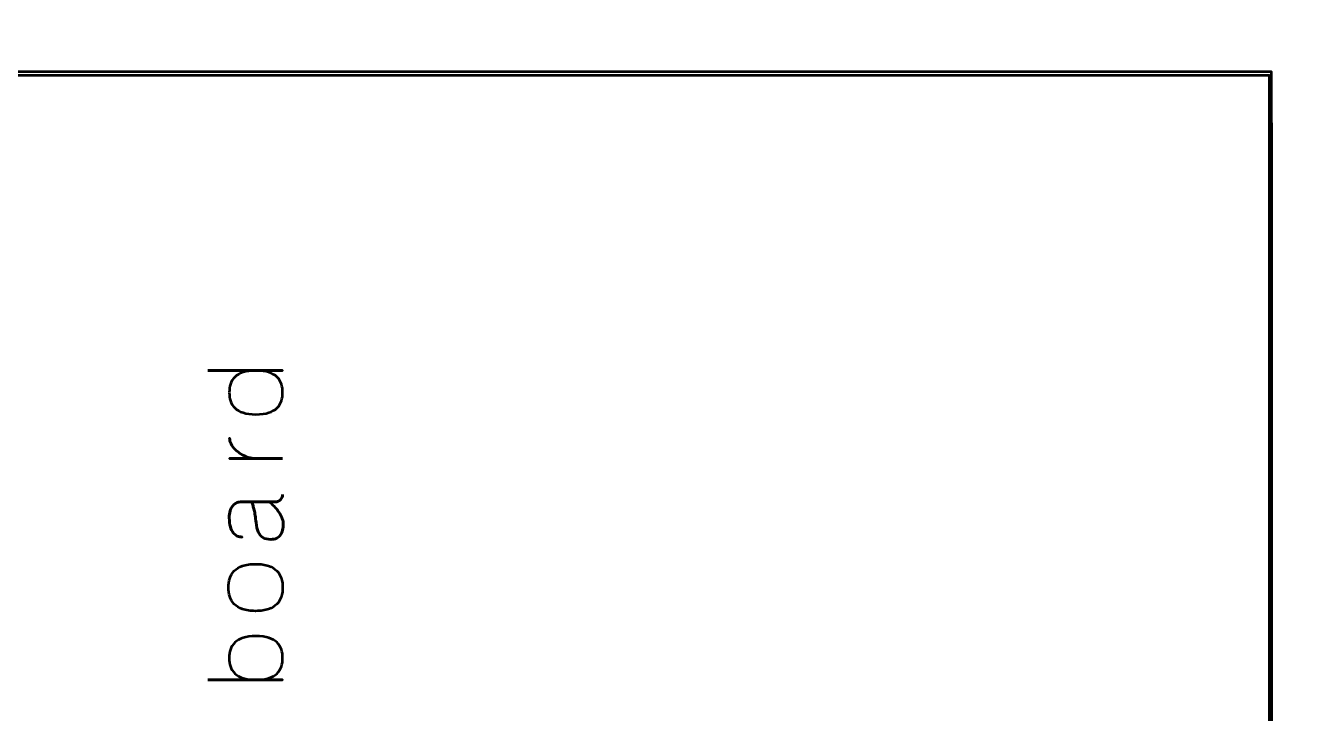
# Model space of a CAD drawing. Header units: centimetres. Extents: x -21 to 0, y -29.7 to 0.
# Drawn here: x -15.75 to -10.5, y -20.12 to -17.31 of the extents above; entities that cross this region are included whole.
import ezdxf

# ---------------------------------------------------------------- set-up
doc = ezdxf.new("R2010")
doc.units = ezdxf.units.CM
doc.header["$MEASUREMENT"] = 0
doc.layers.add('Layer 1', color=7, linetype='Continuous')

msp = doc.modelspace()

# ---------------------------------------------------------------- linework, layer by layer
at = {"layer": 'Layer 1', "color": 22, "lineweight": 53}
msp.add_open_spline([(-21.00002, -29.19996), (-21.00002, -29.19996), (-21.00002, -0.49992), (-21.00002, -0.49992), (-21.00002, -0.49992), (-21.00002, -0.22295), (-20.77693, 0.00004), (-20.49993, 0.00004), (-20.49993, 0.00004), (-20.49993, 0.00004), (-0.50008, 0.00004), (-0.50008, 0.00004), (-0.50008, 0.00004), (-0.22294, 0.00004), (0.00002, -0.22295), (0.00002, -0.49992), (0.00002, -0.49992), (0.00002, -0.49992), (0.00002, -29.19996), (0.00002, -29.19996), (0.00002, -29.19996), (0.00002, -29.47696), (-0.22294, -29.70005), (-0.50008, -29.70005), (-0.50008, -29.70005), (-0.50008, -29.70005), (-20.49993, -29.70005), (-20.49993, -29.70005), (-20.49993, -29.70005), (-20.77693, -29.70005), (-21.00002, -29.47696), (-21.00002, -29.19996)], degree=3, knots=[0, 0, 0, 0, 0.125, 0.125, 0.125, 0.125, 0.25, 0.25, 0.25, 0.25, 0.375, 0.375, 0.375, 0.375, 0.5, 0.5, 0.5, 0.5, 0.625, 0.625, 0.625, 0.625, 0.75, 0.75, 0.75, 0.75, 0.875, 0.875, 0.875, 0.875, 1, 1, 1, 1], dxfattribs=at)
at = {"layer": 'Layer 1', "color": 114, "lineweight": 53}
msp.add_open_spline([(-10.65013, -22.80002), (-10.65013, -22.80002), (-19.95003, -22.80002), (-19.95003, -22.80002), (-19.95003, -22.80002), (-20.22703, -22.80002), (-20.45013, -22.57693), (-20.45013, -22.29993), (-20.45013, -22.29993), (-20.45013, -22.29993), (-20.45013, -18.00007), (-20.45013, -18.00007), (-20.45013, -18.00007), (-20.45013, -17.72293), (-20.22703, -17.49997), (-19.95003, -17.49997), (-19.95003, -17.49997), (-19.95003, -17.49997), (-10.65013, -17.49997), (-10.65013, -17.49997), (-10.65013, -17.49997), (-10.64978, -19.26664), (-10.64978, -21.03334), (-10.65013, -22.80002)], degree=3, knots=[0, 0, 0, 0, 0.1666667, 0.1666667, 0.1666667, 0.1666667, 0.3333333, 0.3333333, 0.3333333, 0.3333333, 0.5, 0.5, 0.5, 0.5, 0.6666667, 0.6666667, 0.6666667, 0.6666667, 0.8333333, 0.8333333, 0.8333333, 0.8333333, 1, 1, 1, 1], dxfattribs=at)
at = {"layer": 'Layer 1', "color": 30, "lineweight": 53}
for points, knots in [([(-19.04108, -22.78513), (-19.04108, -22.78513), (-19.04108, -17.51485), (-19.04108, -17.51485), (-19.04108, -17.51485), (-19.04108, -17.51485), (-10.65908, -17.51485), (-10.65908, -17.51485), (-10.65908, -17.51485), (-10.65908, -17.51485), (-10.65908, -22.78513), (-10.65908, -22.78513), (-10.65908, -22.78513), (-10.65908, -22.78513), (-19.04108, -22.78513), (-19.04108, -22.78513)], [0, 0, 0, 0, 0.25, 0.25, 0.25, 0.25, 0.5, 0.5, 0.5, 0.5, 0.75, 0.75, 0.75, 0.75, 1, 1, 1, 1]), ([(-15.00424, -18.72147), (-15.00424, -18.72147), (-14.69817, -18.72147), (-14.69817, -18.72147), (-14.69817, -18.72147), (-14.69817, -18.72147), (-15.00424, -18.72147), (-15.00424, -18.72147)], [0, 0, 0, 0, 0.5, 0.5, 0.5, 0.5, 1, 1, 1, 1]), ([(-14.91661, -18.81164), (-14.91668, -18.79929), (-14.91499, -18.78772), (-14.91146, -18.77692), (-14.91146, -18.77692), (-14.90793, -18.76613), (-14.902, -18.7566), (-14.89375, -18.74835), (-14.89375, -18.74835), (-14.88549, -18.74009), (-14.87428, -18.73367), (-14.86016, -18.72902), (-14.86016, -18.72902), (-14.84605, -18.72436), (-14.82849, -18.72196), (-14.80739, -18.72189), (-14.80739, -18.72189), (-14.78629, -18.72196), (-14.76873, -18.72436), (-14.75461, -18.72902), (-14.75461, -18.72902), (-14.7405, -18.73367), (-14.72928, -18.74009), (-14.72103, -18.74835), (-14.72103, -18.74835), (-14.71277, -18.7566), (-14.70685, -18.76613), (-14.70332, -18.77692), (-14.70332, -18.77692), (-14.69979, -18.78772), (-14.6981, -18.79929), (-14.69817, -18.81164), (-14.69817, -18.81164), (-14.6981, -18.82398), (-14.69979, -18.83556), (-14.70332, -18.84628), (-14.70332, -18.84628), (-14.70685, -18.85708), (-14.71277, -18.86653), (-14.72103, -18.87471), (-14.72103, -18.87471), (-14.72928, -18.8829), (-14.7405, -18.88932), (-14.75461, -18.8939), (-14.75461, -18.8939), (-14.76873, -18.89856), (-14.78629, -18.90089), (-14.80739, -18.90096), (-14.80739, -18.90096), (-14.82849, -18.90089), (-14.84605, -18.89856), (-14.86016, -18.8939), (-14.86016, -18.8939), (-14.87428, -18.88932), (-14.88549, -18.8829), (-14.89375, -18.87471), (-14.89375, -18.87471), (-14.902, -18.86653), (-14.90793, -18.85708), (-14.91146, -18.84628), (-14.91146, -18.84628), (-14.91499, -18.83556), (-14.91668, -18.82398), (-14.91661, -18.81164)], [0, 0, 0, 0, 0.0625, 0.0625, 0.0625, 0.0625, 0.125, 0.125, 0.125, 0.125, 0.1875, 0.1875, 0.1875, 0.1875, 0.25, 0.25, 0.25, 0.25, 0.3125, 0.3125, 0.3125, 0.3125, 0.375, 0.375, 0.375, 0.375, 0.4375, 0.4375, 0.4375, 0.4375, 0.5, 0.5, 0.5, 0.5, 0.5625, 0.5625, 0.5625, 0.5625, 0.625, 0.625, 0.625, 0.625, 0.6875, 0.6875, 0.6875, 0.6875, 0.75, 0.75, 0.75, 0.75, 0.8125, 0.8125, 0.8125, 0.8125, 0.875, 0.875, 0.875, 0.875, 0.9375, 0.9375, 0.9375, 0.9375, 1, 1, 1, 1]), ([(-14.91661, -18.81164), (-14.91668, -18.79929), (-14.91499, -18.78772), (-14.91146, -18.77692), (-14.91146, -18.77692), (-14.90793, -18.76613), (-14.902, -18.7566), (-14.89375, -18.74835), (-14.89375, -18.74835), (-14.88549, -18.74009), (-14.87428, -18.73367), (-14.86016, -18.72902), (-14.86016, -18.72902), (-14.84605, -18.72436), (-14.82849, -18.72196), (-14.80739, -18.72189), (-14.80739, -18.72189), (-14.78629, -18.72196), (-14.76873, -18.72436), (-14.75461, -18.72902), (-14.75461, -18.72902), (-14.7405, -18.73367), (-14.72928, -18.74009), (-14.72103, -18.74835), (-14.72103, -18.74835), (-14.71277, -18.7566), (-14.70685, -18.76613), (-14.70332, -18.77692), (-14.70332, -18.77692), (-14.69979, -18.78772), (-14.6981, -18.79929), (-14.69817, -18.81164), (-14.69817, -18.81164), (-14.6981, -18.82398), (-14.69979, -18.83556), (-14.70332, -18.84628), (-14.70332, -18.84628), (-14.70685, -18.85708), (-14.71277, -18.86653), (-14.72103, -18.87471), (-14.72103, -18.87471), (-14.72928, -18.8829), (-14.7405, -18.88932), (-14.75461, -18.8939), (-14.75461, -18.8939), (-14.76873, -18.89856), (-14.78629, -18.90089), (-14.80739, -18.90096), (-14.80739, -18.90096), (-14.82849, -18.90089), (-14.84605, -18.89856), (-14.86016, -18.8939), (-14.86016, -18.8939), (-14.87428, -18.88932), (-14.88549, -18.8829), (-14.89375, -18.87471), (-14.89375, -18.87471), (-14.902, -18.86653), (-14.90793, -18.85708), (-14.91146, -18.84628), (-14.91146, -18.84628), (-14.91499, -18.83556), (-14.91668, -18.82398), (-14.91661, -18.81164)], [0, 0, 0, 0, 0.0625, 0.0625, 0.0625, 0.0625, 0.125, 0.125, 0.125, 0.125, 0.1875, 0.1875, 0.1875, 0.1875, 0.25, 0.25, 0.25, 0.25, 0.3125, 0.3125, 0.3125, 0.3125, 0.375, 0.375, 0.375, 0.375, 0.4375, 0.4375, 0.4375, 0.4375, 0.5, 0.5, 0.5, 0.5, 0.5625, 0.5625, 0.5625, 0.5625, 0.625, 0.625, 0.625, 0.625, 0.6875, 0.6875, 0.6875, 0.6875, 0.75, 0.75, 0.75, 0.75, 0.8125, 0.8125, 0.8125, 0.8125, 0.875, 0.875, 0.875, 0.875, 0.9375, 0.9375, 0.9375, 0.9375, 1, 1, 1, 1]), ([(-14.80908, -19.0813), (-14.81889, -19.08151), (-14.82884, -19.08003), (-14.83886, -19.07693), (-14.83886, -19.07693), (-14.84888, -19.07382), (-14.85847, -19.06952), (-14.86764, -19.06401), (-14.86764, -19.06401), (-14.87682, -19.05844), (-14.88493, -19.05209), (-14.89213, -19.04489), (-14.89213, -19.04489), (-14.89932, -19.03777), (-14.90497, -19.03015), (-14.90913, -19.02218), (-14.90913, -19.02218), (-14.91329, -19.0142), (-14.91534, -19.0063), (-14.91534, -18.99833), (-14.91534, -18.99833), (-14.91534, -19.0063), (-14.91329, -19.0142), (-14.90913, -19.02218), (-14.90913, -19.02218), (-14.90497, -19.03015), (-14.89932, -19.03777), (-14.89213, -19.04489), (-14.89213, -19.04489), (-14.88493, -19.05209), (-14.87682, -19.05844), (-14.86764, -19.06401), (-14.86764, -19.06401), (-14.85847, -19.06952), (-14.84888, -19.07382), (-14.83886, -19.07693), (-14.83886, -19.07693), (-14.82884, -19.08003), (-14.81889, -19.08151), (-14.80908, -19.0813)], [0, 0, 0, 0, 0.1, 0.1, 0.1, 0.1, 0.2, 0.2, 0.2, 0.2, 0.3, 0.3, 0.3, 0.3, 0.4, 0.4, 0.4, 0.4, 0.5, 0.5, 0.5, 0.5, 0.6, 0.6, 0.6, 0.6, 0.7, 0.7, 0.7, 0.7, 0.8, 0.8, 0.8, 0.8, 0.9, 0.9, 0.9, 0.9, 1, 1, 1, 1]), ([(-14.69817, -19.0813), (-14.69817, -19.0813), (-14.91534, -19.0813), (-14.91534, -19.0813), (-14.91534, -19.0813), (-14.91534, -19.0813), (-14.69817, -19.0813), (-14.69817, -19.0813)], [0, 0, 0, 0, 0.5, 0.5, 0.5, 0.5, 1, 1, 1, 1]), ([(-14.69817, -19.22862), (-14.69817, -19.22869), (-14.69831, -19.22975), (-14.69859, -19.23173), (-14.69859, -19.23173), (-14.69888, -19.23377), (-14.69958, -19.23624), (-14.70057, -19.23921), (-14.70057, -19.23921), (-14.70156, -19.24217), (-14.70304, -19.24513), (-14.70501, -19.24809), (-14.70501, -19.24809), (-14.70706, -19.25106), (-14.70974, -19.25353), (-14.71306, -19.25557), (-14.71306, -19.25557), (-14.71644, -19.25755), (-14.72061, -19.25861), (-14.72569, -19.25868), (-14.72569, -19.25868), (-14.72569, -19.25868), (-14.86496, -19.25868), (-14.86496, -19.25868), (-14.86496, -19.25868), (-14.86856, -19.25861), (-14.87265, -19.2591), (-14.87717, -19.26009), (-14.87717, -19.26009), (-14.88168, -19.26101), (-14.8862, -19.26284), (-14.89086, -19.26545), (-14.89086, -19.26545), (-14.89544, -19.26806), (-14.89968, -19.27187), (-14.90356, -19.27681), (-14.90356, -19.27681), (-14.90744, -19.28168), (-14.91054, -19.2881), (-14.91294, -19.29593), (-14.91294, -19.29593), (-14.91534, -19.30376), (-14.91654, -19.31336), (-14.91661, -19.32472), (-14.91661, -19.32472), (-14.91654, -19.33897), (-14.91506, -19.35111), (-14.91216, -19.36105), (-14.91216, -19.36105), (-14.90927, -19.37107), (-14.90532, -19.37912), (-14.90038, -19.38532), (-14.90038, -19.38532), (-14.89537, -19.39146), (-14.8898, -19.39598), (-14.88359, -19.3988), (-14.88359, -19.3988), (-14.87731, -19.40169), (-14.87082, -19.4031), (-14.86412, -19.40303), (-14.86412, -19.40303), (-14.87082, -19.4031), (-14.87731, -19.40169), (-14.88359, -19.3988), (-14.88359, -19.3988), (-14.8898, -19.39598), (-14.89537, -19.39146), (-14.90038, -19.38532), (-14.90038, -19.38532), (-14.90532, -19.37912), (-14.90927, -19.37107), (-14.91216, -19.36105), (-14.91216, -19.36105), (-14.91506, -19.35111), (-14.91654, -19.33897), (-14.91661, -19.32472), (-14.91661, -19.32472), (-14.91654, -19.31336), (-14.91534, -19.30376), (-14.91294, -19.29593), (-14.91294, -19.29593), (-14.91054, -19.2881), (-14.90744, -19.28168), (-14.90356, -19.27681), (-14.90356, -19.27681), (-14.89968, -19.27187), (-14.89544, -19.26806), (-14.89086, -19.26545), (-14.89086, -19.26545), (-14.8862, -19.26284), (-14.88168, -19.26101), (-14.87717, -19.26009), (-14.87717, -19.26009), (-14.87265, -19.2591), (-14.86856, -19.25861), (-14.86496, -19.25868), (-14.86496, -19.25868), (-14.86496, -19.25868), (-14.72569, -19.25868), (-14.72569, -19.25868), (-14.72569, -19.25868), (-14.72061, -19.25861), (-14.71644, -19.25755), (-14.71306, -19.25557), (-14.71306, -19.25557), (-14.70974, -19.25353), (-14.70706, -19.25106), (-14.70501, -19.24809), (-14.70501, -19.24809), (-14.70304, -19.24513), (-14.70156, -19.24217), (-14.70057, -19.23921), (-14.70057, -19.23921), (-14.69958, -19.23624), (-14.69888, -19.23377), (-14.69859, -19.23173), (-14.69859, -19.23173), (-14.69831, -19.22975), (-14.69817, -19.22869), (-14.69817, -19.22862)], [0, 0, 0, 0, 0.0333333, 0.0333333, 0.0333333, 0.0333333, 0.0666667, 0.0666667, 0.0666667, 0.0666667, 0.1, 0.1, 0.1, 0.1, 0.1333333, 0.1333333, 0.1333333, 0.1333333, 0.1666667, 0.1666667, 0.1666667, 0.1666667, 0.2, 0.2, 0.2, 0.2, 0.2333333, 0.2333333, 0.2333333, 0.2333333, 0.2666667, 0.2666667, 0.2666667, 0.2666667, 0.3, 0.3, 0.3, 0.3, 0.3333333, 0.3333333, 0.3333333, 0.3333333, 0.3666667, 0.3666667, 0.3666667, 0.3666667, 0.4, 0.4, 0.4, 0.4, 0.4333333, 0.4333333, 0.4333333, 0.4333333, 0.4666667, 0.4666667, 0.4666667, 0.4666667, 0.5, 0.5, 0.5, 0.5, 0.5333333, 0.5333333, 0.5333333, 0.5333333, 0.5666667, 0.5666667, 0.5666667, 0.5666667, 0.6, 0.6, 0.6, 0.6, 0.6333333, 0.6333333, 0.6333333, 0.6333333, 0.6666667, 0.6666667, 0.6666667, 0.6666667, 0.7, 0.7, 0.7, 0.7, 0.7333333, 0.7333333, 0.7333333, 0.7333333, 0.7666667, 0.7666667, 0.7666667, 0.7666667, 0.8, 0.8, 0.8, 0.8, 0.8333333, 0.8333333, 0.8333333, 0.8333333, 0.8666667, 0.8666667, 0.8666667, 0.8666667, 0.9, 0.9, 0.9, 0.9, 0.9333333, 0.9333333, 0.9333333, 0.9333333, 0.9666667, 0.9666667, 0.9666667, 0.9666667, 1, 1, 1, 1]), ([(-14.75363, -19.25868), (-14.74989, -19.26129), (-14.74551, -19.26496), (-14.7405, -19.26968), (-14.7405, -19.26968), (-14.73542, -19.27441), (-14.73027, -19.27992), (-14.72498, -19.28619), (-14.72498, -19.28619), (-14.71969, -19.29247), (-14.71475, -19.29918), (-14.71023, -19.3063), (-14.71023, -19.3063), (-14.70572, -19.31343), (-14.70212, -19.3207), (-14.69944, -19.3281), (-14.69944, -19.3281), (-14.69676, -19.33551), (-14.69549, -19.34271), (-14.69563, -19.34969), (-14.69563, -19.34969), (-14.69591, -19.35851), (-14.6969, -19.36677), (-14.69866, -19.37439), (-14.69866, -19.37439), (-14.7005, -19.38201), (-14.70325, -19.38864), (-14.70713, -19.39443), (-14.70713, -19.39443), (-14.71094, -19.40014), (-14.71609, -19.40466), (-14.72258, -19.40783), (-14.72258, -19.40783), (-14.72907, -19.41108), (-14.73719, -19.4127), (-14.74685, -19.41277), (-14.74685, -19.41277), (-14.75991, -19.41277), (-14.77063, -19.41016), (-14.77903, -19.40494), (-14.77903, -19.40494), (-14.78735, -19.39979), (-14.79377, -19.3921), (-14.79822, -19.38194), (-14.79822, -19.38194), (-14.80273, -19.37171), (-14.80563, -19.35915), (-14.80697, -19.34419), (-14.80697, -19.34419), (-14.80802, -19.33311), (-14.80922, -19.32345), (-14.81056, -19.31505), (-14.81056, -19.31505), (-14.8119, -19.30666), (-14.81332, -19.29925), (-14.8148, -19.29269), (-14.8148, -19.29269), (-14.81628, -19.28619), (-14.81783, -19.2802), (-14.81931, -19.27469), (-14.81931, -19.27469), (-14.82087, -19.26926), (-14.82242, -19.2639), (-14.8239, -19.25868), (-14.8239, -19.25868), (-14.82242, -19.2639), (-14.82087, -19.26926), (-14.81931, -19.27469), (-14.81931, -19.27469), (-14.81783, -19.2802), (-14.81628, -19.28619), (-14.8148, -19.29269), (-14.8148, -19.29269), (-14.81332, -19.29925), (-14.8119, -19.30666), (-14.81056, -19.31505), (-14.81056, -19.31505), (-14.80922, -19.32345), (-14.80802, -19.33311), (-14.80697, -19.34419), (-14.80697, -19.34419), (-14.80563, -19.35915), (-14.80273, -19.37171), (-14.79822, -19.38194), (-14.79822, -19.38194), (-14.79377, -19.3921), (-14.78735, -19.39979), (-14.77903, -19.40494), (-14.77903, -19.40494), (-14.77063, -19.41016), (-14.75991, -19.41277), (-14.74685, -19.41277), (-14.74685, -19.41277), (-14.73719, -19.4127), (-14.72907, -19.41108), (-14.72258, -19.40783), (-14.72258, -19.40783), (-14.71609, -19.40466), (-14.71094, -19.40014), (-14.70713, -19.39443), (-14.70713, -19.39443), (-14.70325, -19.38864), (-14.7005, -19.38201), (-14.69866, -19.37439), (-14.69866, -19.37439), (-14.6969, -19.36677), (-14.69591, -19.35851), (-14.69563, -19.34969), (-14.69563, -19.34969), (-14.69549, -19.34271), (-14.69676, -19.33551), (-14.69944, -19.3281), (-14.69944, -19.3281), (-14.70212, -19.3207), (-14.70572, -19.31343), (-14.71023, -19.3063), (-14.71023, -19.3063), (-14.71475, -19.29918), (-14.71969, -19.29247), (-14.72498, -19.28619), (-14.72498, -19.28619), (-14.73027, -19.27992), (-14.73542, -19.27441), (-14.7405, -19.26968), (-14.7405, -19.26968), (-14.74551, -19.26496), (-14.74989, -19.26129), (-14.75363, -19.25868)], [0, 0, 0, 0, 0.03125, 0.03125, 0.03125, 0.03125, 0.0625, 0.0625, 0.0625, 0.0625, 0.09375, 0.09375, 0.09375, 0.09375, 0.125, 0.125, 0.125, 0.125, 0.15625, 0.15625, 0.15625, 0.15625, 0.1875, 0.1875, 0.1875, 0.1875, 0.21875, 0.21875, 0.21875, 0.21875, 0.25, 0.25, 0.25, 0.25, 0.28125, 0.28125, 0.28125, 0.28125, 0.3125, 0.3125, 0.3125, 0.3125, 0.34375, 0.34375, 0.34375, 0.34375, 0.375, 0.375, 0.375, 0.375, 0.40625, 0.40625, 0.40625, 0.40625, 0.4375, 0.4375, 0.4375, 0.4375, 0.46875, 0.46875, 0.46875, 0.46875, 0.5, 0.5, 0.5, 0.5, 0.53125, 0.53125, 0.53125, 0.53125, 0.5625, 0.5625, 0.5625, 0.5625, 0.59375, 0.59375, 0.59375, 0.59375, 0.625, 0.625, 0.625, 0.625, 0.65625, 0.65625, 0.65625, 0.65625, 0.6875, 0.6875, 0.6875, 0.6875, 0.71875, 0.71875, 0.71875, 0.71875, 0.75, 0.75, 0.75, 0.75, 0.78125, 0.78125, 0.78125, 0.78125, 0.8125, 0.8125, 0.8125, 0.8125, 0.84375, 0.84375, 0.84375, 0.84375, 0.875, 0.875, 0.875, 0.875, 0.90625, 0.90625, 0.90625, 0.90625, 0.9375, 0.9375, 0.9375, 0.9375, 0.96875, 0.96875, 0.96875, 0.96875, 1, 1, 1, 1]), ([(-14.69817, -19.60961), (-14.6981, -19.59628), (-14.69979, -19.58386), (-14.70339, -19.57229), (-14.70339, -19.57229), (-14.70699, -19.56072), (-14.71299, -19.55049), (-14.72138, -19.54174), (-14.72138, -19.54174), (-14.72978, -19.53292), (-14.74114, -19.52608), (-14.75553, -19.52107), (-14.75553, -19.52107), (-14.76985, -19.51613), (-14.7877, -19.51359), (-14.80908, -19.51352), (-14.80908, -19.51352), (-14.83039, -19.51359), (-14.84817, -19.51613), (-14.86242, -19.52107), (-14.86242, -19.52107), (-14.87667, -19.52608), (-14.88803, -19.53292), (-14.89636, -19.54174), (-14.89636, -19.54174), (-14.90476, -19.55049), (-14.91075, -19.56072), (-14.91435, -19.57229), (-14.91435, -19.57229), (-14.91795, -19.58386), (-14.91964, -19.59628), (-14.91957, -19.60961), (-14.91957, -19.60961), (-14.91964, -19.62281), (-14.91795, -19.63523), (-14.91435, -19.6468), (-14.91435, -19.6468), (-14.91075, -19.65837), (-14.90476, -19.66853), (-14.89636, -19.67735), (-14.89636, -19.67735), (-14.88803, -19.68617), (-14.87667, -19.69308), (-14.86242, -19.69809), (-14.86242, -19.69809), (-14.84817, -19.7031), (-14.83039, -19.70564), (-14.80908, -19.70571), (-14.80908, -19.70571), (-14.7877, -19.70564), (-14.76985, -19.7031), (-14.75553, -19.69809), (-14.75553, -19.69809), (-14.74114, -19.69308), (-14.72978, -19.68617), (-14.72138, -19.67735), (-14.72138, -19.67735), (-14.71299, -19.66853), (-14.70699, -19.65837), (-14.70339, -19.6468), (-14.70339, -19.6468), (-14.69979, -19.63523), (-14.6981, -19.62281), (-14.69817, -19.60961)], [0, 0, 0, 0, 0.0625, 0.0625, 0.0625, 0.0625, 0.125, 0.125, 0.125, 0.125, 0.1875, 0.1875, 0.1875, 0.1875, 0.25, 0.25, 0.25, 0.25, 0.3125, 0.3125, 0.3125, 0.3125, 0.375, 0.375, 0.375, 0.375, 0.4375, 0.4375, 0.4375, 0.4375, 0.5, 0.5, 0.5, 0.5, 0.5625, 0.5625, 0.5625, 0.5625, 0.625, 0.625, 0.625, 0.625, 0.6875, 0.6875, 0.6875, 0.6875, 0.75, 0.75, 0.75, 0.75, 0.8125, 0.8125, 0.8125, 0.8125, 0.875, 0.875, 0.875, 0.875, 0.9375, 0.9375, 0.9375, 0.9375, 1, 1, 1, 1]), ([(-14.69817, -19.60961), (-14.6981, -19.59628), (-14.69979, -19.58386), (-14.70339, -19.57229), (-14.70339, -19.57229), (-14.70699, -19.56072), (-14.71299, -19.55049), (-14.72138, -19.54174), (-14.72138, -19.54174), (-14.72978, -19.53292), (-14.74114, -19.52608), (-14.75553, -19.52107), (-14.75553, -19.52107), (-14.76985, -19.51613), (-14.7877, -19.51359), (-14.80908, -19.51352), (-14.80908, -19.51352), (-14.83039, -19.51359), (-14.84817, -19.51613), (-14.86242, -19.52107), (-14.86242, -19.52107), (-14.87667, -19.52608), (-14.88803, -19.53292), (-14.89636, -19.54174), (-14.89636, -19.54174), (-14.90476, -19.55049), (-14.91075, -19.56072), (-14.91435, -19.57229), (-14.91435, -19.57229), (-14.91795, -19.58386), (-14.91964, -19.59628), (-14.91957, -19.60961), (-14.91957, -19.60961), (-14.91964, -19.62281), (-14.91795, -19.63523), (-14.91435, -19.6468), (-14.91435, -19.6468), (-14.91075, -19.65837), (-14.90476, -19.66853), (-14.89636, -19.67735), (-14.89636, -19.67735), (-14.88803, -19.68617), (-14.87667, -19.69308), (-14.86242, -19.69809), (-14.86242, -19.69809), (-14.84817, -19.7031), (-14.83039, -19.70564), (-14.80908, -19.70571), (-14.80908, -19.70571), (-14.7877, -19.70564), (-14.76985, -19.7031), (-14.75553, -19.69809), (-14.75553, -19.69809), (-14.74114, -19.69308), (-14.72978, -19.68617), (-14.72138, -19.67735), (-14.72138, -19.67735), (-14.71299, -19.66853), (-14.70699, -19.65837), (-14.70339, -19.6468), (-14.70339, -19.6468), (-14.69979, -19.63523), (-14.6981, -19.62281), (-14.69817, -19.60961)], [0, 0, 0, 0, 0.0625, 0.0625, 0.0625, 0.0625, 0.125, 0.125, 0.125, 0.125, 0.1875, 0.1875, 0.1875, 0.1875, 0.25, 0.25, 0.25, 0.25, 0.3125, 0.3125, 0.3125, 0.3125, 0.375, 0.375, 0.375, 0.375, 0.4375, 0.4375, 0.4375, 0.4375, 0.5, 0.5, 0.5, 0.5, 0.5625, 0.5625, 0.5625, 0.5625, 0.625, 0.625, 0.625, 0.625, 0.6875, 0.6875, 0.6875, 0.6875, 0.75, 0.75, 0.75, 0.75, 0.8125, 0.8125, 0.8125, 0.8125, 0.875, 0.875, 0.875, 0.875, 0.9375, 0.9375, 0.9375, 0.9375, 1, 1, 1, 1]), ([(-14.91661, -19.8979), (-14.91668, -19.88542), (-14.91499, -19.87377), (-14.91153, -19.86298), (-14.91153, -19.86298), (-14.908, -19.85219), (-14.90214, -19.84266), (-14.89389, -19.83448), (-14.89389, -19.83448), (-14.88563, -19.82622), (-14.87449, -19.81987), (-14.86038, -19.81521), (-14.86038, -19.81521), (-14.84619, -19.81056), (-14.82856, -19.80823), (-14.80739, -19.80816), (-14.80739, -19.80816), (-14.78629, -19.80823), (-14.76873, -19.81056), (-14.75461, -19.81521), (-14.75461, -19.81521), (-14.7405, -19.81987), (-14.72928, -19.82622), (-14.72103, -19.83448), (-14.72103, -19.83448), (-14.71277, -19.84266), (-14.70685, -19.85219), (-14.70332, -19.86298), (-14.70332, -19.86298), (-14.69979, -19.87377), (-14.6981, -19.88542), (-14.69817, -19.8979), (-14.69817, -19.8979), (-14.6981, -19.91039), (-14.69979, -19.92203), (-14.70332, -19.93283), (-14.70332, -19.93283), (-14.70685, -19.94362), (-14.71277, -19.95315), (-14.72103, -19.96133), (-14.72103, -19.96133), (-14.72928, -19.96959), (-14.7405, -19.97594), (-14.75461, -19.9806), (-14.75461, -19.9806), (-14.76873, -19.98525), (-14.78629, -19.98758), (-14.80739, -19.98765), (-14.80739, -19.98765), (-14.82856, -19.98758), (-14.84619, -19.98525), (-14.86038, -19.9806), (-14.86038, -19.9806), (-14.87449, -19.97594), (-14.88563, -19.96959), (-14.89389, -19.96133), (-14.89389, -19.96133), (-14.90214, -19.95315), (-14.908, -19.94362), (-14.91153, -19.93283), (-14.91153, -19.93283), (-14.91499, -19.92203), (-14.91668, -19.91039), (-14.91661, -19.8979)], [0, 0, 0, 0, 0.0625, 0.0625, 0.0625, 0.0625, 0.125, 0.125, 0.125, 0.125, 0.1875, 0.1875, 0.1875, 0.1875, 0.25, 0.25, 0.25, 0.25, 0.3125, 0.3125, 0.3125, 0.3125, 0.375, 0.375, 0.375, 0.375, 0.4375, 0.4375, 0.4375, 0.4375, 0.5, 0.5, 0.5, 0.5, 0.5625, 0.5625, 0.5625, 0.5625, 0.625, 0.625, 0.625, 0.625, 0.6875, 0.6875, 0.6875, 0.6875, 0.75, 0.75, 0.75, 0.75, 0.8125, 0.8125, 0.8125, 0.8125, 0.875, 0.875, 0.875, 0.875, 0.9375, 0.9375, 0.9375, 0.9375, 1, 1, 1, 1]), ([(-14.91661, -19.8979), (-14.91668, -19.88542), (-14.91499, -19.87377), (-14.91153, -19.86298), (-14.91153, -19.86298), (-14.908, -19.85219), (-14.90214, -19.84266), (-14.89389, -19.83448), (-14.89389, -19.83448), (-14.88563, -19.82622), (-14.87449, -19.81987), (-14.86038, -19.81521), (-14.86038, -19.81521), (-14.84619, -19.81056), (-14.82856, -19.80823), (-14.80739, -19.80816), (-14.80739, -19.80816), (-14.78629, -19.80823), (-14.76873, -19.81056), (-14.75461, -19.81521), (-14.75461, -19.81521), (-14.7405, -19.81987), (-14.72928, -19.82622), (-14.72103, -19.83448), (-14.72103, -19.83448), (-14.71277, -19.84266), (-14.70685, -19.85219), (-14.70332, -19.86298), (-14.70332, -19.86298), (-14.69979, -19.87377), (-14.6981, -19.88542), (-14.69817, -19.8979), (-14.69817, -19.8979), (-14.6981, -19.91039), (-14.69979, -19.92203), (-14.70332, -19.93283), (-14.70332, -19.93283), (-14.70685, -19.94362), (-14.71277, -19.95315), (-14.72103, -19.96133), (-14.72103, -19.96133), (-14.72928, -19.96959), (-14.7405, -19.97594), (-14.75461, -19.9806), (-14.75461, -19.9806), (-14.76873, -19.98525), (-14.78629, -19.98758), (-14.80739, -19.98765), (-14.80739, -19.98765), (-14.82856, -19.98758), (-14.84619, -19.98525), (-14.86038, -19.9806), (-14.86038, -19.9806), (-14.87449, -19.97594), (-14.88563, -19.96959), (-14.89389, -19.96133), (-14.89389, -19.96133), (-14.90214, -19.95315), (-14.908, -19.94362), (-14.91153, -19.93283), (-14.91153, -19.93283), (-14.91499, -19.92203), (-14.91668, -19.91039), (-14.91661, -19.8979)], [0, 0, 0, 0, 0.0625, 0.0625, 0.0625, 0.0625, 0.125, 0.125, 0.125, 0.125, 0.1875, 0.1875, 0.1875, 0.1875, 0.25, 0.25, 0.25, 0.25, 0.3125, 0.3125, 0.3125, 0.3125, 0.375, 0.375, 0.375, 0.375, 0.4375, 0.4375, 0.4375, 0.4375, 0.5, 0.5, 0.5, 0.5, 0.5625, 0.5625, 0.5625, 0.5625, 0.625, 0.625, 0.625, 0.625, 0.6875, 0.6875, 0.6875, 0.6875, 0.75, 0.75, 0.75, 0.75, 0.8125, 0.8125, 0.8125, 0.8125, 0.875, 0.875, 0.875, 0.875, 0.9375, 0.9375, 0.9375, 0.9375, 1, 1, 1, 1]), ([(-15.00466, -19.98765), (-15.00466, -19.98765), (-14.69817, -19.98765), (-14.69817, -19.98765), (-14.69817, -19.98765), (-14.69817, -19.98765), (-15.00466, -19.98765), (-15.00466, -19.98765)], [0, 0, 0, 0, 0.5, 0.5, 0.5, 0.5, 1, 1, 1, 1])]:
    msp.add_open_spline(points, degree=3, knots=knots, dxfattribs=at)

doc.saveas('drawing.dxf')
